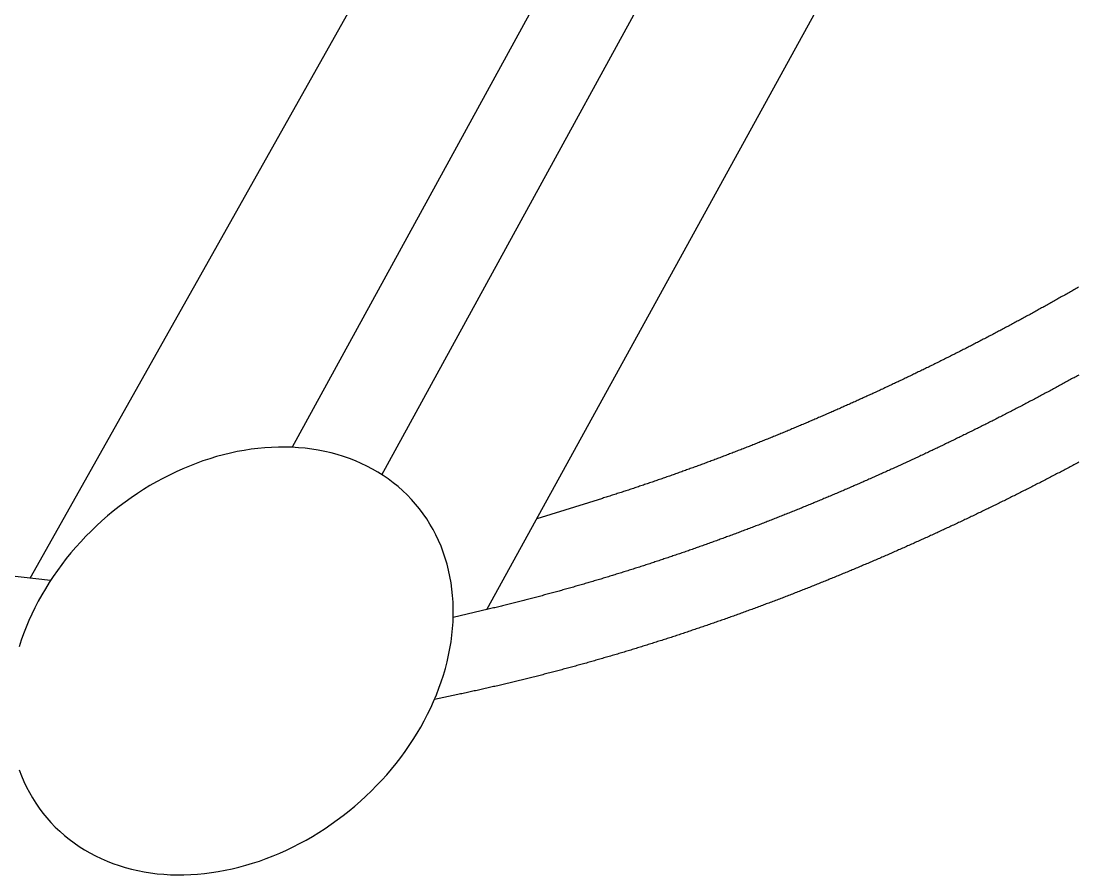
# Model space of a CAD drawing. Extents: x 10 to 206, y -65 to 73.
# Drawn here: x 170.691 to 172.496, y -52.962 to -51.503 of the extents above; entities that cross this region are included whole.
import ezdxf

# ---------------------------------------------------------------- set-up
doc = ezdxf.new("R2010")
doc.units = 0
doc.header["$LTSCALE"] = 0.5
doc.layers.add('LOGO', color=7, linetype='Continuous')

msp = doc.modelspace()

# ---------------------------------------------------------------- linework, layer by layer
at = {"layer": 'LOGO'}
msp.add_line((170.70621133, -52.45537258), (171.76292444, -50.57620159), dxfattribs=at)
for points in [[(171.86528404, -50.93074437), (171.15361579, -52.23174229)], [(172.49710794, -51.95801431), (172.49514555, -51.95914426), (172.49318261, -51.96027317), (172.49121913, -51.96140106), (172.48925511, -51.9625279), (172.48729054, -51.96365371), (172.48532543, -51.96477848), (172.48335978, -51.96590222), (172.48139358, -51.96702492), (172.47942685, -51.96814658), (172.47745957, -51.9692672), (172.47549175, -51.97038679), (172.4735234, -51.97150533), (172.4715545, -51.97262284), (172.46958506, -51.97373931), (172.46761509, -51.97485474), (172.46564457, -51.97596913), (172.46367352, -51.97708248), (172.46170193, -51.97819479), (172.4597298, -51.97930606), (172.45775713, -51.98041629), (172.45578393, -51.98152548), (172.45381019, -51.98263363), (172.45183592, -51.98374073), (172.44986111, -51.98484679), (172.44788576, -51.98595181), (172.44590988, -51.98705579), (172.44393347, -51.98815872), (172.44195652, -51.98926061), (172.43997904, -51.99036146), (172.43800102, -51.99146126), (172.43602247, -51.99256002), (172.43404339, -51.99365773), (172.43206378, -51.9947544), (172.43008364, -51.99585003), (172.42810296, -51.9969446), (172.42612176, -51.99803813), (172.42414002, -51.99913062), (172.42215775, -52.00022206), (172.42017496, -52.00131245), (172.41819163, -52.00240179), (172.41620778, -52.00349009), (172.41422339, -52.00457734), (172.41223848, -52.00566354), (172.41025304, -52.00674869), (172.40826708, -52.00783279), (172.40628059, -52.00891585), (172.40429357, -52.00999785), (172.40230602, -52.01107881), (172.40031795, -52.01215871), (172.39832935, -52.01323757), (172.39634023, -52.01431537), (172.39435059, -52.01539212), (172.39236042, -52.01646782), (172.39036972, -52.01754247), (172.38837851, -52.01861607), (172.38638677, -52.01968861), (172.38439451, -52.02076011), (172.38240172, -52.02183054), (172.38040842, -52.02289993), (172.37841459, -52.02396826), (172.37642024, -52.02503554), (172.37442537, -52.02610177), (172.37242998, -52.02716693), (172.37043407, -52.02823105), (172.36843765, -52.02929411), (172.3664407, -52.03035611), (172.36444323, -52.03141706), (172.36244525, -52.03247695), (172.36044675, -52.03353579), (172.35844773, -52.03459357), (172.35644819, -52.03565029), (172.35444814, -52.03670595), (172.35244757, -52.03776056), (172.35044649, -52.03881411), (172.34844489, -52.0398666), (172.34644277, -52.04091803), (172.34444014, -52.0419684), (172.342437, -52.04301772), (172.34043334, -52.04406597), (172.33842917, -52.04511316), (172.33642448, -52.0461593), (172.33441929, -52.04720437), (172.33241358, -52.04824838), (172.33040735, -52.04929133), (172.32840062, -52.05033322), (172.32639338, -52.05137405), (172.32438562, -52.05241381), (172.32237736, -52.05345251), (172.32036858, -52.05449015), (172.3183593, -52.05552673), (172.31634951, -52.05656224), (172.3143392, -52.05759669), (172.31232839, -52.05863008), (172.31031708, -52.0596624), (172.30830525, -52.06069365), (172.30629292, -52.06172384), (172.30428008, -52.06275297), (172.30226673, -52.06378103), (172.30025288, -52.06480802), (172.29823852, -52.06583395), (172.29622366, -52.06685881), (172.29420829, -52.0678826), (172.29219242, -52.06890533), (172.29017604, -52.06992699), (172.28815917, -52.07094758), (172.28614178, -52.0719671), (172.2841239, -52.07298556), (172.28210551, -52.07400294), (172.28008662, -52.07501926), (172.27806723, -52.07603451), (172.27604734, -52.07704868), (172.27402694, -52.07806179), (172.27200605, -52.07907383), (172.26998466, -52.08008479), (172.26796276, -52.08109469), (172.26594037, -52.08210351), (172.26391748, -52.08311126), (172.26189409, -52.08411794), (172.2598702, -52.08512355), (172.25784581, -52.08612808), (172.25582093, -52.08713154), (172.25379555, -52.08813393), (172.25176967, -52.08913525), (172.2497433, -52.09013549), (172.24771643, -52.09113465), (172.24568907, -52.09213275), (172.24366121, -52.09312976), (172.24163286, -52.0941257), (172.23960401, -52.09512057), (172.23757467, -52.09611436), (172.23554484, -52.09710708), (172.23351451, -52.09809871), (172.23148369, -52.09908927), (172.22945238, -52.10007876), (172.22742058, -52.10106716), (172.22538828, -52.10205449), (172.2233555, -52.10304074), (172.22132222, -52.10402592), (172.21928845, -52.10501001), (172.2172542, -52.10599302), (172.21521945, -52.10697496), (172.21318422, -52.10795581), (172.21114849, -52.10893559), (172.20911228, -52.10991428), (172.20707558, -52.1108919), (172.2050384, -52.11186843), (172.20300072, -52.11284388), (172.20096256, -52.11381826), (172.19892392, -52.11479154), (172.19688479, -52.11576375), (172.19484517, -52.11673487), (172.19280507, -52.11770492), (172.19076448, -52.11867387), (172.18872341, -52.11964175), (172.18668185, -52.12060854), (172.18463981, -52.12157425), (172.18259729, -52.12253887), (172.18055429, -52.12350241), (172.1785108, -52.12446486), (172.17646683, -52.12542623), (172.17442238, -52.12638651), (172.17237745, -52.1273457), (172.17033204, -52.12830381), (172.16828615, -52.12926084), (172.16623978, -52.13021677), (172.16419293, -52.13117162), (172.16214559, -52.13212538), (172.16009779, -52.13307805), (172.1580495, -52.13402964), (172.15600073, -52.13498013), (172.15395149, -52.13592954), (172.15190177, -52.13687786), (172.14985157, -52.13782509), (172.1478009, -52.13877123), (172.14574975, -52.13971627), (172.14369812, -52.14066023), (172.14164603, -52.1416031), (172.13959345, -52.14254488), (172.1375404, -52.14348556), (172.13548688, -52.14442515), (172.13343288, -52.14536365), (172.13137841, -52.14630106), (172.12932347, -52.14723738), (172.12726805, -52.1481726), (172.12521217, -52.14910673), (172.12315581, -52.15003977), (172.12109898, -52.15097171), (172.11904168, -52.15190256), (172.11698391, -52.15283231), (172.11492567, -52.15376097), (172.11286696, -52.15468853), (172.11080788, -52.15561497), (172.10874845, -52.15654028), (172.10668867, -52.15746445), (172.10462854, -52.15838749), (172.10256806, -52.1593094), (172.10050723, -52.16023017), (172.09844605, -52.1611498), (172.09638453, -52.16206829), (172.09432265, -52.16298565), (172.09226042, -52.16390186), (172.09019784, -52.16481692), (172.08813492, -52.16573085), (172.08607164, -52.16664362), (172.08400802, -52.16755525), (172.08194404, -52.16846573), (172.07987972, -52.16937506), (172.07781505, -52.17028324), (172.07575003, -52.17119027), (172.07368467, -52.17209614), (172.07161895, -52.17300086), (172.06955289, -52.17390442), (172.06748648, -52.17480682), (172.06541972, -52.17570806), (172.06335262, -52.17660814), (172.06128516, -52.17750706), (172.05921736, -52.17840482), (172.05714921, -52.17930141), (172.05508072, -52.18019683), (172.05301187, -52.18109109), (172.05094268, -52.18198418), (172.04887315, -52.18287609), (172.04680326, -52.18376684), (172.04473303, -52.18465641), (172.04266245, -52.18554481), (172.04059153, -52.18643203), (172.03852026, -52.18731808), (172.03644865, -52.18820294), (172.03437668, -52.18908663), (172.03230438, -52.18996914), (172.03023172, -52.19085046), (172.02815872, -52.1917306), (172.02608538, -52.19260955), (172.02401169, -52.19348732), (172.02193765, -52.1943639), (172.01986327, -52.19523929), (172.01778854, -52.19611348), (172.01571347, -52.19698649), (172.01363805, -52.1978583), (172.01156229, -52.19872892), (172.00948619, -52.19959834), (172.00740974, -52.20046657), (172.00533294, -52.20133359), (172.0032558, -52.20219942), (172.00117832, -52.20306404), (171.99910049, -52.20392746), (171.99702232, -52.20478968), (171.9949438, -52.20565069), (171.99286494, -52.2065105), (171.99078574, -52.20736909), (171.9887062, -52.20822648), (171.98662631, -52.20908265), (171.98454607, -52.20993761), (171.9824655, -52.21079136), (171.98038458, -52.2116439), (171.97830331, -52.21249521), (171.97622171, -52.21334531), (171.97413976, -52.21419419), (171.97205747, -52.21504185), (171.96997484, -52.21588829), (171.96789186, -52.2167335), (171.96580854, -52.21757749), (171.96372488, -52.21842025), (171.96164088, -52.21926179), (171.95955654, -52.2201021), (171.95747185, -52.22094117), (171.95538682, -52.22177902), (171.95330146, -52.22261563), (171.95121575, -52.22345101), (171.94912969, -52.22428515), (171.9470433, -52.22511806), (171.94495657, -52.22594972), (171.94286949, -52.22678015), (171.94078208, -52.22760934), (171.93869432, -52.22843728), (171.93660622, -52.22926399), (171.93451778, -52.23008944), (171.93242901, -52.23091365), (171.93033989, -52.23173661), (171.92825043, -52.23255833), (171.92616063, -52.23337879), (171.92407049, -52.234198), (171.92198001, -52.23501596), (171.9198892, -52.23583266), (171.91779804, -52.23664811), (171.91570654, -52.2374623), (171.9136147, -52.23827523), (171.91152253, -52.2390869), (171.90943001, -52.23989731), (171.90733716, -52.24070646), (171.90524397, -52.24151434), (171.90315044, -52.24232096), (171.90105657, -52.24312631), (171.89896236, -52.24393039), (171.89686781, -52.24473321), (171.89477292, -52.24553475), (171.8926777, -52.24633502), (171.89058214, -52.24713402), (171.88848624, -52.24793174), (171.88639, -52.24872819), (171.88429342, -52.24952335), (171.88219651, -52.25031724), (171.88009926, -52.25110985), (171.87800167, -52.25190118), (171.87590375, -52.25269123), (171.87380549, -52.25347999), (171.87170689, -52.25426746), (171.86960795, -52.25505365), (171.86750868, -52.25583855), (171.86540907, -52.25662216), (171.86330912, -52.25740447), (171.86120884, -52.2581855), (171.85910822, -52.25896523), (171.85700726, -52.25974367), (171.85490597, -52.26052081), (171.85280434, -52.26129665), (171.85070238, -52.26207119), (171.84860008, -52.26284443), (171.84649745, -52.26361637), (171.84439448, -52.26438701), (171.84229117, -52.26515634), (171.84018753, -52.26592437), (171.83808355, -52.26669108), (171.83597924, -52.26745649), (171.8338746, -52.26822059), (171.83176962, -52.26898338), (171.8296643, -52.26974485), (171.82755865, -52.27050502), (171.82545266, -52.27126386), (171.82334634, -52.27202139), (171.82123969, -52.2727776), (171.8191327, -52.27353249), (171.81702538, -52.27428606), (171.81491773, -52.2750383), (171.81280974, -52.27578923), (171.81070141, -52.27653882), (171.80859276, -52.2772871), (171.80648377, -52.27803404), (171.80437444, -52.27877965), (171.80226479, -52.27952394), (171.8001548, -52.28026689), (171.79804447, -52.28100851), (171.79593382, -52.28174879), (171.79382283, -52.28248774), (171.79171151, -52.28322535), (171.78959986, -52.28396162), (171.78748787, -52.28469656), (171.78537555, -52.28543015), (171.7832629, -52.2861624), (171.78114992, -52.2868933), (171.7790366, -52.28762286), (171.77692296, -52.28835107), (171.77480898, -52.28907793), (171.77269467, -52.28980345), (171.77058003, -52.29052761), (171.76846506, -52.29125042), (171.76634975, -52.29197188), (171.76423412, -52.29269198), (171.76211815, -52.29341073), (171.76000186, -52.29412812), (171.75788523, -52.29484415), (171.75576827, -52.29555881), (171.75365098, -52.29627212), (171.75153336, -52.29698407), (171.74941542, -52.29769465), (171.74729714, -52.29840386), (171.74517853, -52.29911171), (171.74305959, -52.29981819), (171.74094032, -52.30052329), (171.73882072, -52.30122703), (171.73670079, -52.3019294), (171.73458053, -52.30263039), (171.73245994, -52.30333), (171.73033903, -52.30402824), (171.72821778, -52.3047251), (171.72609621, -52.30542058), (171.7239743, -52.30611468), (171.72185207, -52.3068074), (171.71972951, -52.30749874), (171.71760662, -52.30818869), (171.7154834, -52.30887725), (171.71335985, -52.30956443), (171.71123598, -52.31025022), (171.70911177, -52.31093462), (171.70698724, -52.31161762), (171.70486238, -52.31229923), (171.7027372, -52.31297945), (171.70061168, -52.31365828), (171.69848584, -52.3143357), (171.69635967, -52.31501173), (171.69423317, -52.31568636), (171.69210635, -52.31635959), (171.6899792, -52.31703141), (171.68785172, -52.31770183), (171.68572392, -52.31837085), (171.68359578, -52.31903846), (171.57152142, -52.35411741)], [(172.49747243, -52.10823541), (172.49543342, -52.10936497), (172.49339387, -52.11049345), (172.49135376, -52.11162086), (172.4893131, -52.11274719), (172.48727189, -52.11387245), (172.48523014, -52.11499663), (172.48318783, -52.11611974), (172.48114498, -52.11724176), (172.47910158, -52.11836271), (172.47705763, -52.11948259), (172.47501314, -52.12060138), (172.4729681, -52.1217191), (172.47092251, -52.12283574), (172.46887638, -52.1239513), (172.4668297, -52.12506578), (172.46478248, -52.12617918), (172.46273471, -52.12729151), (172.4606864, -52.12840275), (172.45863754, -52.12951291), (172.45658815, -52.13062199), (172.45453821, -52.13172999), (172.45248772, -52.1328369), (172.4504367, -52.13394274), (172.44838513, -52.13504749), (172.44633303, -52.13615116), (172.44428038, -52.13725375), (172.44222719, -52.13835525), (172.44017347, -52.13945567), (172.4381192, -52.14055501), (172.4360644, -52.14165326), (172.43400905, -52.14275043), (172.43195317, -52.14384651), (172.42989675, -52.14494151), (172.4278398, -52.14603542), (172.42578231, -52.14712824), (172.42372428, -52.14821998), (172.42166571, -52.14931063), (172.41960661, -52.1504002), (172.41754698, -52.15148867), (172.41548681, -52.15257606), (172.41342611, -52.15366236), (172.41136487, -52.15474758), (172.4093031, -52.1558317), (172.4072408, -52.15691473), (172.40517797, -52.15799668), (172.4031146, -52.15907753), (172.4010507, -52.1601573), (172.39898627, -52.16123597), (172.39692131, -52.16231355), (172.39485582, -52.16339005), (172.3927898, -52.16446544), (172.39072325, -52.16553975), (172.38865618, -52.16661297), (172.38658857, -52.16768509), (172.38452044, -52.16875612), (172.38245178, -52.16982606), (172.38038259, -52.1708949), (172.37831287, -52.17196265), (172.37624263, -52.1730293), (172.37417186, -52.17409486), (172.37210057, -52.17515932), (172.37002875, -52.17622269), (172.36795641, -52.17728496), (172.36588354, -52.17834614), (172.36381015, -52.17940622), (172.36173624, -52.1804652), (172.3596618, -52.18152309), (172.35758684, -52.18257988), (172.35551136, -52.18363557), (172.35343536, -52.18469016), (172.35135883, -52.18574365), (172.34928179, -52.18679605), (172.34720422, -52.18784734), (172.34512614, -52.18889754), (172.34304754, -52.18994663), (172.34096841, -52.19099463), (172.33888877, -52.19204152), (172.33680861, -52.19308731), (172.33472793, -52.19413201), (172.33264674, -52.1951756), (172.33056503, -52.19621808), (172.3284828, -52.19725947), (172.32640006, -52.19829975), (172.3243168, -52.19933893), (172.32223302, -52.20037701), (172.32014874, -52.20141398), (172.31806393, -52.20244985), (172.31597861, -52.20348461), (172.31389278, -52.20451827), (172.31180644, -52.20555083), (172.30971958, -52.20658227), (172.30763222, -52.20761262), (172.30554434, -52.20864185), (172.30345595, -52.20966998), (172.30136704, -52.210697), (172.29927763, -52.21172292), (172.29718771, -52.21274773), (172.29509728, -52.21377142), (172.29300634, -52.21479402), (172.29091489, -52.2158155), (172.28882293, -52.21683587), (172.28673047, -52.21785514), (172.28463749, -52.21887329), (172.28254401, -52.21989033), (172.28045003, -52.22090627), (172.27835554, -52.22192109), (172.27626054, -52.2229348), (172.27416504, -52.2239474), (172.27206903, -52.22495889), (172.26997252, -52.22596927), (172.2678755, -52.22697853), (172.26577798, -52.22798668), (172.26367996, -52.22899372), (172.26158143, -52.22999964), (172.2594824, -52.23100446), (172.25738288, -52.23200815), (172.25528284, -52.23301073), (172.25318231, -52.2340122), (172.25108128, -52.23501255), (172.24897975, -52.23601179), (172.24687772, -52.23700991), (172.24477519, -52.23800691), (172.24267216, -52.2390028), (172.24056863, -52.23999757), (172.2384646, -52.24099122), (172.23636008, -52.24198375), (172.23425506, -52.24297517), (172.23214954, -52.24396547), (172.23004353, -52.24495465), (172.22793702, -52.24594271), (172.22583002, -52.24692965), (172.22372252, -52.24791547), (172.22161453, -52.24890017), (172.21950604, -52.24988375), (172.21739706, -52.25086621), (172.21528758, -52.25184755), (172.21317762, -52.25282777), (172.21106716, -52.25380686), (172.20895621, -52.25478483), (172.20684476, -52.25576168), (172.20473283, -52.25673741), (172.20262041, -52.25771202), (172.20050749, -52.2586855), (172.19839409, -52.25965785), (172.19628019, -52.26062908), (172.19416581, -52.26159919), (172.19205094, -52.26256817), (172.18993558, -52.26353603), (172.18781974, -52.26450276), (172.1857034, -52.26546837), (172.18358658, -52.26643285), (172.18146928, -52.2673962), (172.17935148, -52.26835842), (172.17723321, -52.26931952), (172.17511444, -52.27027949), (172.1729952, -52.27123833), (172.17087547, -52.27219605), (172.16875527, -52.27315263), (172.16663463, -52.27410809), (172.16451355, -52.27506243), (172.16239204, -52.27601563), (172.1602701, -52.27696771), (172.15814771, -52.27791866), (172.15602489, -52.27886847), (172.15390164, -52.27981715), (172.15177794, -52.28076469), (172.14965381, -52.28171109), (172.14752925, -52.28265636), (172.14540425, -52.28360049), (172.14327881, -52.28454347), (172.14115294, -52.28548531), (172.13902663, -52.28642601), (172.13689988, -52.28736556), (172.1347727, -52.28830396), (172.13264509, -52.28924121), (172.13051704, -52.29017731), (172.12838855, -52.29111226), (172.12625963, -52.29204606), (172.12413027, -52.2929787), (172.12200048, -52.29391018), (172.11987025, -52.29484051), (172.11773959, -52.29576967), (172.11560849, -52.29669768), (172.11347696, -52.29762452), (172.11134499, -52.29855019), (172.10921259, -52.2994747), (172.10707975, -52.30039805), (172.10494648, -52.30132022), (172.10281277, -52.30224122), (172.10067863, -52.30316105), (172.09854406, -52.30407971), (172.09640905, -52.30499719), (172.09427361, -52.3059135), (172.09213773, -52.30682863), (172.09000142, -52.30774258), (172.08786467, -52.30865534), (172.08572749, -52.30956693), (172.08358988, -52.31047733), (172.08145183, -52.31138654), (172.07931335, -52.31229457), (172.07717443, -52.31320141), (172.07503508, -52.31410706), (172.0728953, -52.31501152), (172.07075509, -52.31591478), (172.06861444, -52.31681685), (172.06647336, -52.31771772), (172.06433184, -52.3186174), (172.06218989, -52.31951587), (172.06004751, -52.32041315), (172.0579047, -52.32130922), (172.05576145, -52.32220409), (172.05361777, -52.32309776), (172.05147365, -52.32399021), (172.04932911, -52.32488146), (172.04718413, -52.3257715), (172.04503872, -52.32666033), (172.04289287, -52.32754794), (172.0407466, -52.32843435), (172.03859989, -52.32931953), (172.03645275, -52.3302035), (172.03430518, -52.33108625), (172.03215717, -52.33196777), (172.03000873, -52.33284808), (172.02785987, -52.33372716), (172.02571056, -52.33460502), (172.02356083, -52.33548165), (172.02141067, -52.33635706), (172.01926007, -52.33723123), (172.01710904, -52.33810417), (172.01495758, -52.33897588), (172.01280569, -52.33984636), (172.01065337, -52.3407156), (172.00850062, -52.34158361), (172.00634743, -52.34245037), (172.00419382, -52.3433159), (172.00203977, -52.34418018), (171.99988529, -52.34504322), (171.99773038, -52.34590502), (171.99557504, -52.34676557), (171.99341927, -52.34762487), (171.99126307, -52.34848292), (171.98910644, -52.34933973), (171.98694938, -52.35019528), (171.98479188, -52.35104957), (171.98263396, -52.35190262), (171.98047561, -52.3527544), (171.97831682, -52.35360493), (171.97615761, -52.35445419), (171.97399796, -52.3553022), (171.97183789, -52.35614894), (171.96967739, -52.35699442), (171.96751645, -52.35783864), (171.96535509, -52.35868158), (171.96319329, -52.35952326), (171.96103107, -52.36036367), (171.95886842, -52.3612028), (171.95670533, -52.36204066), (171.95454182, -52.36287725), (171.95237788, -52.36371256), (171.95021351, -52.36454659), (171.94804871, -52.36537935), (171.94588348, -52.36621082), (171.94371782, -52.36704101), (171.94155173, -52.36786991), (171.93938522, -52.36869754), (171.93721827, -52.36952387), (171.9350509, -52.37034892), (171.9328831, -52.37117267), (171.93071486, -52.37199513), (171.9285462, -52.37281631), (171.92637712, -52.37363618), (171.9242076, -52.37445476), (171.92203765, -52.37527205), (171.91986728, -52.37608803), (171.91769648, -52.37690271), (171.91552525, -52.3777161), (171.91335359, -52.37852817), (171.9111815, -52.37933895), (171.90900899, -52.38014841), (171.90683605, -52.38095657), (171.90466268, -52.38176342), (171.90248888, -52.38256896), (171.90031466, -52.38337318), (171.89814, -52.38417609), (171.89596492, -52.38497769), (171.89378942, -52.38577797), (171.89161348, -52.38657693), (171.88943712, -52.38737456), (171.88726033, -52.38817088), (171.88508311, -52.38896588), (171.88290547, -52.38975955), (171.8807274, -52.39055189), (171.8785489, -52.3913429), (171.87636998, -52.39213259), (171.87419063, -52.39292095), (171.87201085, -52.39370797), (171.86983065, -52.39449366), (171.86765002, -52.39527801), (171.86546896, -52.39606103), (171.86328748, -52.39684271), (171.86110557, -52.39762305), (171.85892323, -52.39840205), (171.85674047, -52.3991797), (171.85455728, -52.39995601), (171.85237367, -52.40073098), (171.85018963, -52.40150459), (171.84800516, -52.40227686), (171.84582027, -52.40304778), (171.84363495, -52.40381735), (171.84144921, -52.40458556), (171.83926304, -52.40535242), (171.83707645, -52.40611792), (171.83488943, -52.40688206), (171.83270198, -52.40764485), (171.83051411, -52.40840627), (171.82832582, -52.40916633), (171.8261371, -52.40992503), (171.82394795, -52.41068236), (171.82175838, -52.41143832), (171.81956839, -52.41219291), (171.81737797, -52.41294614), (171.81518712, -52.41369799), (171.81299585, -52.41444847), (171.81080416, -52.41519758), (171.80861204, -52.41594531), (171.8064195, -52.41669166), (171.80422653, -52.41743663), (171.80203314, -52.41818023), (171.79983932, -52.41892244), (171.79764508, -52.41966326), (171.79545042, -52.4204027), (171.79325533, -52.42114076), (171.79105982, -52.42187742), (171.78886388, -52.4226127), (171.78666752, -52.42334659), (171.78447074, -52.42407908), (171.78227353, -52.42481018), (171.7800759, -52.42553988), (171.77787785, -52.42626819), (171.77567937, -52.42699509), (171.77348047, -52.4277206), (171.77128115, -52.4284447), (171.7690814, -52.4291674), (171.76688123, -52.4298887), (171.76468063, -52.43060859), (171.76247962, -52.43132707), (171.76027818, -52.43204414), (171.75807632, -52.43275981), (171.75587403, -52.43347405), (171.75367132, -52.43418689), (171.75146819, -52.43489831), (171.74926464, -52.43560831), (171.74706066, -52.4363169), (171.74485627, -52.43702406), (171.74265145, -52.4377298), (171.7404462, -52.43843412), (171.73824054, -52.43913702), (171.73603445, -52.43983849), (171.73382794, -52.44053853), (171.73162101, -52.44123715), (171.72941366, -52.44193433), (171.72720589, -52.44263008), (171.72499769, -52.44332439), (171.72278907, -52.44401728), (171.72058003, -52.44470872), (171.71837057, -52.44539873), (171.71616069, -52.4460873), (171.71395039, -52.44677442), (171.71173966, -52.44746011), (171.70952852, -52.44814435), (171.70731695, -52.44882714), (171.70510496, -52.44950849), (171.70289255, -52.45018838), (171.70067972, -52.45086683), (171.69846647, -52.45154383), (171.6962528, -52.45221937), (171.69403871, -52.45289346), (171.6918242, -52.45356609), (171.68960926, -52.45423727), (171.68739391, -52.45490698), (171.68517813, -52.45557524), (171.68296194, -52.45624203), (171.68074532, -52.45690736), (171.67852829, -52.45757122), (171.67631083, -52.45823361), (171.67409296, -52.45889454), (171.67187466, -52.459554), (171.66965595, -52.46021199), (171.66743681, -52.4608685), (171.66521726, -52.46152354), (171.66299728, -52.4621771), (171.66077689, -52.46282919), (171.65855608, -52.46347979), (171.65633484, -52.46412892), (171.65411319, -52.46477656), (171.65189112, -52.46542273), (171.64966863, -52.4660674), (171.64744572, -52.46671059), (171.64522239, -52.46735229), (171.64299864, -52.4679925), (171.64077447, -52.46863123), (171.63854989, -52.46926845), (171.63632488, -52.46990419), (171.63409946, -52.47053843), (171.63187362, -52.47117117), (171.62964736, -52.47180241), (171.62742068, -52.47243216), (171.62519358, -52.4730604), (171.62296607, -52.47368714), (171.62073813, -52.47431237), (171.61850978, -52.4749361), (171.61628101, -52.47555832), (171.61405182, -52.47617903), (171.61182222, -52.47679823), (171.60959219, -52.47741592), (171.60736175, -52.47803209), (171.60513089, -52.47864675), (171.60289961, -52.47925989), (171.60066792, -52.47987152), (171.59843581, -52.48048162), (171.59620328, -52.4810902), (171.59397033, -52.48169726), (171.59173696, -52.4823028), (171.58950318, -52.48290681), (171.58726898, -52.48350929), (171.58503437, -52.48411025), (171.58279933, -52.48470967), (171.58056388, -52.48530756), (171.57832802, -52.48590392), (171.57609173, -52.48649875), (171.57385503, -52.48709203), (171.57161792, -52.48768378), (171.56938038, -52.48827399), (171.56714243, -52.48886266), (171.56490406, -52.48944979), (171.56266528, -52.49003537), (171.56042608, -52.49061941), (171.55818647, -52.4912019), (171.55594644, -52.49178284), (171.55370599, -52.49236224), (171.55146513, -52.49294008), (171.54922385, -52.49351636), (171.54698215, -52.4940911), (171.54474004, -52.49466427), (171.54249751, -52.49523589), (171.54025457, -52.49580595), (171.53801121, -52.49637445), (171.53576744, -52.49694139), (171.53352325, -52.49750677), (171.53127865, -52.49807058), (171.52903363, -52.49863282), (171.52678819, -52.49919349), (171.52454234, -52.4997526), (171.52229608, -52.50031013), (171.5200494, -52.50086609), (171.51780231, -52.50142048), (171.5155548, -52.50197329), (171.51330687, -52.50252452), (171.51105853, -52.50307418), (171.50880978, -52.50362225), (171.50656061, -52.50416875), (171.50431103, -52.50471366), (171.50206104, -52.50525698), (171.49981063, -52.50579872), (171.4975598, -52.50633887), (171.49530856, -52.50687744), (171.49305691, -52.50741441), (171.49080484, -52.50794979), (171.48855236, -52.50848357), (171.42883097, -52.52259125)], [(170.6873218, -52.78296678), (170.69112847, -52.79296466), (170.69531034, -52.80277426), (170.69986382, -52.81238351), (170.70478467, -52.82178042), (170.71006794, -52.83095314), (170.71570804, -52.83989002), (170.72169867, -52.84857969), (170.72803288, -52.85701108), (170.73470305, -52.86517352), (170.74170097, -52.87305678), (170.74901784, -52.88065111), (170.75664433, -52.88794731), (170.76457064, -52.89493675), (170.77278652, -52.90161141), (170.78128137, -52.90796389), (170.79004428, -52.91398746), (170.79906408, -52.919676), (170.80832942, -52.92502406), (170.81782879, -52.9300268), (170.82755058, -52.93468), (170.83748314, -52.93898004), (170.84761478, -52.94292385), (170.85793383, -52.94650892), (170.86842866, -52.9497332), (170.87908766, -52.95259517), (170.88989932, -52.95509371), (170.90085217, -52.95722814), (170.91193485, -52.95899816), (170.92313605, -52.96040385), (170.93444455, -52.9614456), (170.94584921, -52.96212415), (170.95733897, -52.96244053), (170.96890281, -52.96239608), (170.98052981, -52.96199241), (170.99220909, -52.96123137), (171.00392981, -52.96011512), (171.01568122, -52.95864602), (171.02745259, -52.95682672), (171.03923324, -52.95466009), (171.05101254, -52.95214923), (171.0627799, -52.94929752), (171.07452479, -52.94610851), (171.08623671, -52.94258605), (171.0979052, -52.93873417), (171.10951988, -52.93455717), (171.1210704, -52.93005953), (171.13254649, -52.92524602), (171.14393793, -52.92012158), (171.15523458, -52.91469141), (171.16642636, -52.90896092), (171.17750329, -52.90293573), (171.18845548, -52.89662171), (171.19927311, -52.8900249), (171.2099465, -52.88315159), (171.22046606, -52.87600826), (171.2308223, -52.8686016), (171.24100589, -52.86093848), (171.25100762, -52.85302599), (171.26081839, -52.8448714), (171.27042929, -52.83648217), (171.27983153, -52.82786592), (171.2890165, -52.81903046), (171.29797573, -52.80998376), (171.30670094, -52.80073396), (171.31518403, -52.79128934), (171.32341707, -52.78165834), (171.33139233, -52.77184954), (171.33910226, -52.76187165), (171.3465395, -52.75173352), (171.35369693, -52.74144409), (171.36056758, -52.73101246), (171.36714473, -52.72044782), (171.37342185, -52.70975946), (171.37939263, -52.69895677), (171.38505097, -52.68804926), (171.39039099, -52.67704649), (171.39540704, -52.66595815), (171.40009367, -52.65479398), (171.40444567, -52.64356382), (171.40845804, -52.6322776), (171.41212603, -52.62094531), (171.41544509, -52.60957703), (171.41841092, -52.59818294), (171.42101946, -52.58677329), (171.42326688, -52.57535843), (171.4251496, -52.56394879), (171.42666429, -52.55255491), (171.42780789, -52.54118746), (171.42857763, -52.52985719), (171.428971, -52.51857499), (171.42898582, -52.50735187), (171.42862023, -52.49619897), (171.4278727, -52.48512758), (171.4267421, -52.4741491), (171.42522768, -52.4632751), (171.42332913, -52.45251726), (171.42104658, -52.44188741), (171.41838069, -52.43139746), (171.41533261, -52.42105943), (171.41190408, -52.41088542), (171.40809741, -52.40088755), (171.40391554, -52.39107794), (171.39936206, -52.38146869), (171.39444121, -52.37207178), (171.38915794, -52.36289906), (171.38351784, -52.35396218), (171.37752721, -52.34527252), (171.371193, -52.33684113), (171.36452283, -52.32867869), (171.35752491, -52.32079543), (171.35020804, -52.3132011), (171.34258155, -52.3059049), (171.33465524, -52.29891546), (171.32643936, -52.2922408), (171.31794451, -52.28588831), (171.3091816, -52.27986474), (171.3001618, -52.2741762), (171.29089646, -52.26882815), (171.28139709, -52.26382541), (171.2716753, -52.25917221), (171.26174274, -52.25487217), (171.2516111, -52.25092835), (171.24129205, -52.24734329), (171.23079722, -52.244119), (171.22013822, -52.24125703), (171.20932656, -52.23875849), (171.19837371, -52.23662406), (171.18729103, -52.23485404), (171.17608983, -52.23344836), (171.16478133, -52.23240661), (171.15337667, -52.23172806), (171.14188691, -52.23141167), (171.13032307, -52.23145612), (171.11869607, -52.2318598), (171.10701679, -52.23262083), (171.09529607, -52.23373709), (171.08354466, -52.23520618), (171.07177329, -52.23702548), (171.05999264, -52.23919212), (171.04821334, -52.24170297), (171.03644598, -52.24455469), (171.02470109, -52.24774369), (171.01298917, -52.25126615), (171.00132068, -52.25511803), (170.989706, -52.25929504), (170.97815548, -52.26379267), (170.96667939, -52.26860619), (170.95528795, -52.27373063), (170.9439913, -52.2791608), (170.93279952, -52.28489129), (170.92172259, -52.29091647), (170.9107704, -52.2972305), (170.89995277, -52.3038273), (170.88927938, -52.31070061), (170.87875982, -52.31784394), (170.86840358, -52.32525061), (170.85821999, -52.33291372), (170.84821826, -52.34082621), (170.83840749, -52.3489808), (170.82879659, -52.35737004), (170.81939435, -52.36598629), (170.81020938, -52.37482175), (170.80125015, -52.38386844), (170.79252494, -52.39311825), (170.78404185, -52.40256286), (170.77580881, -52.41219386), (170.76783355, -52.42200266), (170.76012362, -52.43198055), (170.75268638, -52.44211869), (170.74552895, -52.45240811), (170.7386583, -52.46283974), (170.73208115, -52.47340439), (170.72580403, -52.48409275), (170.71983325, -52.49489543), (170.71417491, -52.50580295), (170.70883489, -52.51680571), (170.70381884, -52.52789406), (170.69913221, -52.53905822), (170.69478021, -52.55028838), (170.69076784, -52.5615746), (170.68709985, -52.5729069)], [(172.49776729, -52.25717371), (172.49565192, -52.25830291), (172.49353599, -52.259431), (172.4914195, -52.26055797), (172.48930245, -52.26168383), (172.48718484, -52.26280858), (172.48506667, -52.26393221), (172.48294794, -52.26505473), (172.48082865, -52.26617613), (172.47870881, -52.26729642), (172.4765884, -52.26841559), (172.47446744, -52.26953365), (172.47234592, -52.27065059), (172.47022384, -52.27176642), (172.46810121, -52.27288112), (172.46597802, -52.27399471), (172.46385428, -52.27510718), (172.46172998, -52.27621854), (172.45960512, -52.27732877), (172.45747972, -52.27843789), (172.45535375, -52.27954589), (172.45322724, -52.28065277), (172.45110017, -52.28175852), (172.44897255, -52.28286316), (172.44684438, -52.28396668), (172.44471566, -52.28506908), (172.44258638, -52.28617035), (172.44045656, -52.28727051), (172.43832618, -52.28836954), (172.43619526, -52.28946745), (172.43406378, -52.29056423), (172.43193176, -52.2916599), (172.42979919, -52.29275444), (172.42766607, -52.29384785), (172.4255324, -52.29494014), (172.42339818, -52.29603131), (172.42126342, -52.29712135), (172.41912811, -52.29821027), (172.41699226, -52.29929806), (172.41485586, -52.30038473), (172.41271891, -52.30147027), (172.41058143, -52.30255468), (172.40844339, -52.30363797), (172.40630481, -52.30472012), (172.40416569, -52.30580115), (172.40202603, -52.30688106), (172.39988582, -52.30795983), (172.39774508, -52.30903748), (172.39560379, -52.31011399), (172.39346196, -52.31118938), (172.39131958, -52.31226363), (172.38917667, -52.31333676), (172.38703322, -52.31440876), (172.38488923, -52.31547962), (172.3827447, -52.31654935), (172.38059963, -52.31761795), (172.37845402, -52.31868542), (172.37630788, -52.31975176), (172.37416119, -52.32081696), (172.37201397, -52.32188103), (172.36986622, -52.32294397), (172.36771793, -52.32400577), (172.3655691, -52.32506644), (172.36341974, -52.32612598), (172.36126984, -52.32718438), (172.35911941, -52.32824164), (172.35696844, -52.32929777), (172.35481694, -52.33035276), (172.35266491, -52.33140662), (172.35051235, -52.33245934), (172.34835925, -52.33351092), (172.34620562, -52.33456136), (172.34405146, -52.33561067), (172.34189677, -52.33665884), (172.33974155, -52.33770587), (172.3375858, -52.33875176), (172.33542952, -52.33979651), (172.33327271, -52.34084012), (172.33111537, -52.34188259), (172.3289575, -52.34292393), (172.32679911, -52.34396412), (172.32464019, -52.34500317), (172.32248074, -52.34604108), (172.32032076, -52.34707784), (172.31816026, -52.34811347), (172.31599923, -52.34914795), (172.31383768, -52.35018129), (172.3116756, -52.35121348), (172.309513, -52.35224454), (172.30734988, -52.35327444), (172.30518623, -52.35430321), (172.30302206, -52.35533083), (172.30085736, -52.3563573), (172.29869214, -52.35738263), (172.2965264, -52.35840681), (172.29436014, -52.35942985), (172.29219336, -52.36045174), (172.29002606, -52.36147248), (172.28785824, -52.36249208), (172.2856899, -52.36351053), (172.28352104, -52.36452783), (172.28135166, -52.36554398), (172.27918176, -52.36655899), (172.27701134, -52.36757284), (172.27484041, -52.36858555), (172.27266896, -52.3695971), (172.27049699, -52.37060751), (172.26832451, -52.37161676), (172.26615151, -52.37262487), (172.26397799, -52.37363182), (172.26180396, -52.37463762), (172.25962942, -52.37564227), (172.25745436, -52.37664577), (172.25527879, -52.37764812), (172.2531027, -52.37864931), (172.25092611, -52.37964935), (172.248749, -52.38064823), (172.24657138, -52.38164596), (172.24439324, -52.38264254), (172.2422146, -52.38363796), (172.24003544, -52.38463223), (172.23785578, -52.38562534), (172.2356756, -52.38661729), (172.23349492, -52.38760809), (172.23131372, -52.38859774), (172.22913202, -52.38958622), (172.22694981, -52.39057355), (172.2247671, -52.39155972), (172.22258387, -52.39254473), (172.22040014, -52.39352859), (172.2182159, -52.39451128), (172.21603116, -52.39549282), (172.21384591, -52.3964732), (172.21166016, -52.39745241), (172.2094739, -52.39843047), (172.20728714, -52.39940737), (172.20509987, -52.4003831), (172.2029121, -52.40135768), (172.20072383, -52.40233109), (172.19853505, -52.40330334), (172.19634578, -52.40427443), (172.194156, -52.40524436), (172.19196572, -52.40621312), (172.18977494, -52.40718072), (172.18758366, -52.40814716), (172.18539188, -52.40911243), (172.1831996, -52.41007654), (172.18100682, -52.41103948), (172.17881354, -52.41200126), (172.17661976, -52.41296187), (172.17442549, -52.41392131), (172.17223072, -52.41487959), (172.17003545, -52.4158367), (172.16783969, -52.41679265), (172.16564343, -52.41774742), (172.16344667, -52.41870102), (172.16124941, -52.41965345), (172.15905166, -52.42060471), (172.1568534, -52.42155478), (172.15465465, -52.42250368), (172.15245541, -52.4234514), (172.15025566, -52.42439794), (172.14805541, -52.42534329), (172.14585467, -52.42628746), (172.14365343, -52.42723045), (172.14145169, -52.42817224), (172.13924945, -52.42911285), (172.13704671, -52.43005227), (172.13484347, -52.43099049), (172.13263973, -52.43192752), (172.1304355, -52.43286335), (172.12823076, -52.43379798), (172.12602552, -52.43473142), (172.12381979, -52.43566365), (172.12161355, -52.43659469), (172.11940681, -52.43752452), (172.11719958, -52.43845314), (172.11499184, -52.43938055), (172.1127836, -52.44030676), (172.11057486, -52.44123176), (172.10836562, -52.44215554), (172.10615588, -52.44307811), (172.10394564, -52.44399947), (172.1017349, -52.4449196), (172.09952365, -52.44583852), (172.0973119, -52.44675622), (172.09509966, -52.4476727), (172.09288691, -52.44858796), (172.09067365, -52.44950198), (172.0884599, -52.45041479), (172.08624564, -52.45132636), (172.08403088, -52.45223671), (172.08181562, -52.45314582), (172.07959985, -52.4540537), (172.07738358, -52.45496034), (172.07516681, -52.45586575), (172.07294954, -52.45676992), (172.07073176, -52.45767286), (172.06851348, -52.45857455), (172.0662947, -52.45947499), (172.06407541, -52.4603742), (172.06185561, -52.46127215), (172.05963532, -52.46216886), (172.05741452, -52.46306432), (172.05519321, -52.46395853), (172.0529714, -52.46485149), (172.05074909, -52.46574319), (172.04852627, -52.46663364), (172.04630294, -52.46752283), (172.04407911, -52.46841076), (172.04185478, -52.46929743), (172.03962994, -52.47018284), (172.03740459, -52.47106699), (172.03517874, -52.47194986), (172.03295238, -52.47283148), (172.03072552, -52.47371182), (172.02849815, -52.47459089), (172.02627028, -52.4754687), (172.0240419, -52.47634522), (172.02181301, -52.47722048), (172.01958361, -52.47809445), (172.01735371, -52.47896715), (172.0151233, -52.47983857), (172.01289239, -52.48070871), (172.01066097, -52.48157756), (172.00842903, -52.48244513), (172.0061966, -52.48331141), (172.00396365, -52.48417641), (172.0017302, -52.48504011), (171.99949624, -52.48590253), (171.99726177, -52.48676365), (171.99502679, -52.48762347), (171.99279131, -52.488482), (171.99055531, -52.48933924), (171.98831881, -52.49019517), (171.9860818, -52.4910498), (171.98384428, -52.49190313), (171.98160625, -52.49275516), (171.97936771, -52.49360588), (171.97712866, -52.49445529), (171.9748891, -52.4953034), (171.97264903, -52.49615019), (171.97040846, -52.49699567), (171.96816737, -52.49783984), (171.96592577, -52.49868269), (171.96368367, -52.49952423), (171.96144105, -52.50036444), (171.95919792, -52.50120334), (171.95695428, -52.50204091), (171.95471013, -52.50287716), (171.95246547, -52.50371209), (171.9502203, -52.50454569), (171.94797462, -52.50537796), (171.94572842, -52.5062089), (171.94348172, -52.50703851), (171.9412345, -52.50786678), (171.93898677, -52.50869373), (171.93673853, -52.50951933), (171.93448977, -52.5103436), (171.93224051, -52.51116652), (171.92999073, -52.51198811), (171.92774044, -52.51280835), (171.92548964, -52.51362725), (171.92323832, -52.5144448), (171.92098649, -52.51526101), (171.91873415, -52.51607586), (171.9164813, -52.51688937), (171.91422793, -52.51770152), (171.91197405, -52.51851232), (171.90971965, -52.51932176), (171.90746474, -52.52012984), (171.90520932, -52.52093657), (171.90295338, -52.52174193), (171.90069693, -52.52254594), (171.89843996, -52.52334858), (171.89618248, -52.52414985), (171.89392449, -52.52494976), (171.89166598, -52.52574829), (171.88940695, -52.52654546), (171.88714741, -52.52734126), (171.88488736, -52.52813568), (171.88262679, -52.52892872), (171.8803657, -52.52972039), (171.8781041, -52.53051069), (171.87584198, -52.5312996), (171.87357935, -52.53208713), (171.8713162, -52.53287327), (171.86905253, -52.53365804), (171.86678835, -52.53444141), (171.86452365, -52.5352234), (171.86225844, -52.536004), (171.85999271, -52.5367832), (171.85772646, -52.53756102), (171.85545969, -52.53833744), (171.85319241, -52.53911246), (171.85092461, -52.53988608), (171.84865629, -52.54065831), (171.84638745, -52.54142913), (171.8441181, -52.54219856), (171.84184823, -52.54296657), (171.83957784, -52.54373319), (171.83730693, -52.54449839), (171.83503551, -52.54526219), (171.83276356, -52.54602457), (171.8304911, -52.54678554), (171.82821812, -52.5475451), (171.82594461, -52.54830325), (171.82367059, -52.54905997), (171.82139606, -52.54981528), (171.819121, -52.55056917), (171.81684542, -52.55132163), (171.81456932, -52.55207267), (171.8122927, -52.55282229), (171.81001557, -52.55357048), (171.80773791, -52.55431724), (171.80545973, -52.55506257), (171.80318103, -52.55580647), (171.80090181, -52.55654893), (171.79862208, -52.55728997), (171.79634182, -52.55802956), (171.79406103, -52.55876772), (171.79177973, -52.55950443), (171.78949791, -52.56023971), (171.78721557, -52.56097354), (171.7849327, -52.56170593), (171.78264931, -52.56243687), (171.7803654, -52.56316637), (171.77808097, -52.56389441), (171.77579602, -52.564621), (171.77351054, -52.56534614), (171.77122454, -52.56606983), (171.76893802, -52.56679206), (171.76665098, -52.56751283), (171.76436341, -52.56823215), (171.76207533, -52.56895), (171.75978671, -52.56966639), (171.75749758, -52.57038132), (171.75520792, -52.57109478), (171.75291774, -52.57180678), (171.75062703, -52.5725173), (171.7483358, -52.57322636), (171.74604405, -52.57393394), (171.74375177, -52.57464005), (171.74145897, -52.57534468), (171.73916564, -52.57604784), (171.73687179, -52.57674952), (171.73457742, -52.57744972), (171.73228252, -52.57814844), (171.72998709, -52.57884567), (171.72769114, -52.57954142), (171.72539467, -52.58023568), (171.72309767, -52.58092846), (171.72080014, -52.58161974), (171.71850209, -52.58230953), (171.71620351, -52.58299783), (171.71390441, -52.58368464), (171.71160478, -52.58436995), (171.70930463, -52.58505376), (171.70700394, -52.58573607), (171.70470274, -52.58641688), (171.702401, -52.58709619), (171.70009874, -52.58777399), (171.69779595, -52.58845029), (171.69549263, -52.58912508), (171.69318879, -52.58979836), (171.69088442, -52.59047013), (171.68857952, -52.59114039), (171.6862741, -52.59180913), (171.68396814, -52.59247636), (171.68166166, -52.59314207), (171.67935465, -52.59380627), (171.67704712, -52.59446894), (171.67473905, -52.59513009), (171.67243046, -52.59578971), (171.67012133, -52.59644782), (171.66781168, -52.59710439), (171.6655015, -52.59775943), (171.66319079, -52.59841295), (171.66087955, -52.59906493), (171.65856778, -52.59971538), (171.65625549, -52.6003643), (171.65394266, -52.60101168), (171.6516293, -52.60165752), (171.64931541, -52.60230182), (171.647001, -52.60294458), (171.64468605, -52.60358579), (171.64237057, -52.60422547), (171.64005456, -52.60486359), (171.63773802, -52.60550017), (171.63542095, -52.6061352), (171.63310335, -52.60676867), (171.63078522, -52.6074006), (171.62846656, -52.60803097), (171.62614737, -52.60865978), (171.62382764, -52.60928703), (171.62150738, -52.60991273), (171.61918659, -52.61053687), (171.61686527, -52.61115944), (171.61454342, -52.61178045), (171.61222103, -52.61239989), (171.60989812, -52.61301777), (171.60757467, -52.61363408), (171.60525068, -52.61424882), (171.60292617, -52.61486198), (171.60060112, -52.61547357), (171.59827554, -52.61608359), (171.59594942, -52.61669203), (171.59362278, -52.61729889), (171.59129559, -52.61790417), (171.58896788, -52.61850787), (171.58663963, -52.61910998), (171.58431085, -52.61971051), (171.58198153, -52.62030945), (171.57965168, -52.62090681), (171.57732129, -52.62150258), (171.57499037, -52.62209675), (171.57265892, -52.62268933), (171.57032693, -52.62328032), (171.56799441, -52.62386971), (171.56566135, -52.6244575), (171.56332775, -52.62504369), (171.56099362, -52.62562828), (171.55865896, -52.62621127), (171.55632376, -52.62679265), (171.55398802, -52.62737243), (171.55165175, -52.6279506), (171.54931494, -52.62852716), (171.54697759, -52.62910211), (171.54463971, -52.62967545), (171.54230129, -52.63024717), (171.53996234, -52.63081728), (171.53762285, -52.63138577), (171.53528282, -52.63195264), (171.53294225, -52.63251789), (171.53060115, -52.63308152), (171.52825951, -52.63364353), (171.52591734, -52.63420391), (171.52357462, -52.63476266), (171.52123137, -52.63531978), (171.51888758, -52.63587528), (171.51654325, -52.63642914), (171.51419838, -52.63698137), (171.51185298, -52.63753196), (171.50950703, -52.63808092), (171.50716055, -52.63862824), (171.50481353, -52.63917391), (171.50246597, -52.63971795), (171.50011787, -52.64026034), (171.49776923, -52.64080109), (171.49542006, -52.6413402), (171.49307034, -52.64187765), (171.49072008, -52.64241346), (171.48836929, -52.64294761), (171.48601795, -52.64348011), (171.48366607, -52.64401096), (171.48131366, -52.64454015), (171.4789607, -52.64506768), (171.4766072, -52.64559355), (171.47425316, -52.64611777), (171.47189859, -52.64664032), (171.46954347, -52.6471612), (171.46718781, -52.64768042), (171.4648316, -52.64819798), (171.46247486, -52.64871386), (171.46011758, -52.64922807), (171.45775975, -52.64974061), (171.45540138, -52.65025148), (171.45304247, -52.65076067), (171.45068302, -52.65126819), (171.44832302, -52.65177402), (171.44596249, -52.65227818), (171.44360141, -52.65278065), (171.44123979, -52.65328144), (171.43887762, -52.65378055), (171.43651491, -52.65427797), (171.39681432, -52.66260581)], [(170.74098808, -52.45930247), (170.59008807, -52.44225025)]]:
    msp.add_lwpolyline(points, dxfattribs=at)
for points in [[(171.30713377, -52.27857323), (172.00419154, -51.00427893, 0.4338963905)], [(171.48638075, -52.50899656), (172.23922392, -51.1395016, -0.2735755299), (172.46875907, -51.00375115), (173.29494304, -51.01724243)]]:
    msp.add_lwpolyline(points, format="xyb", dxfattribs=at)

doc.saveas('drawing.dxf')
